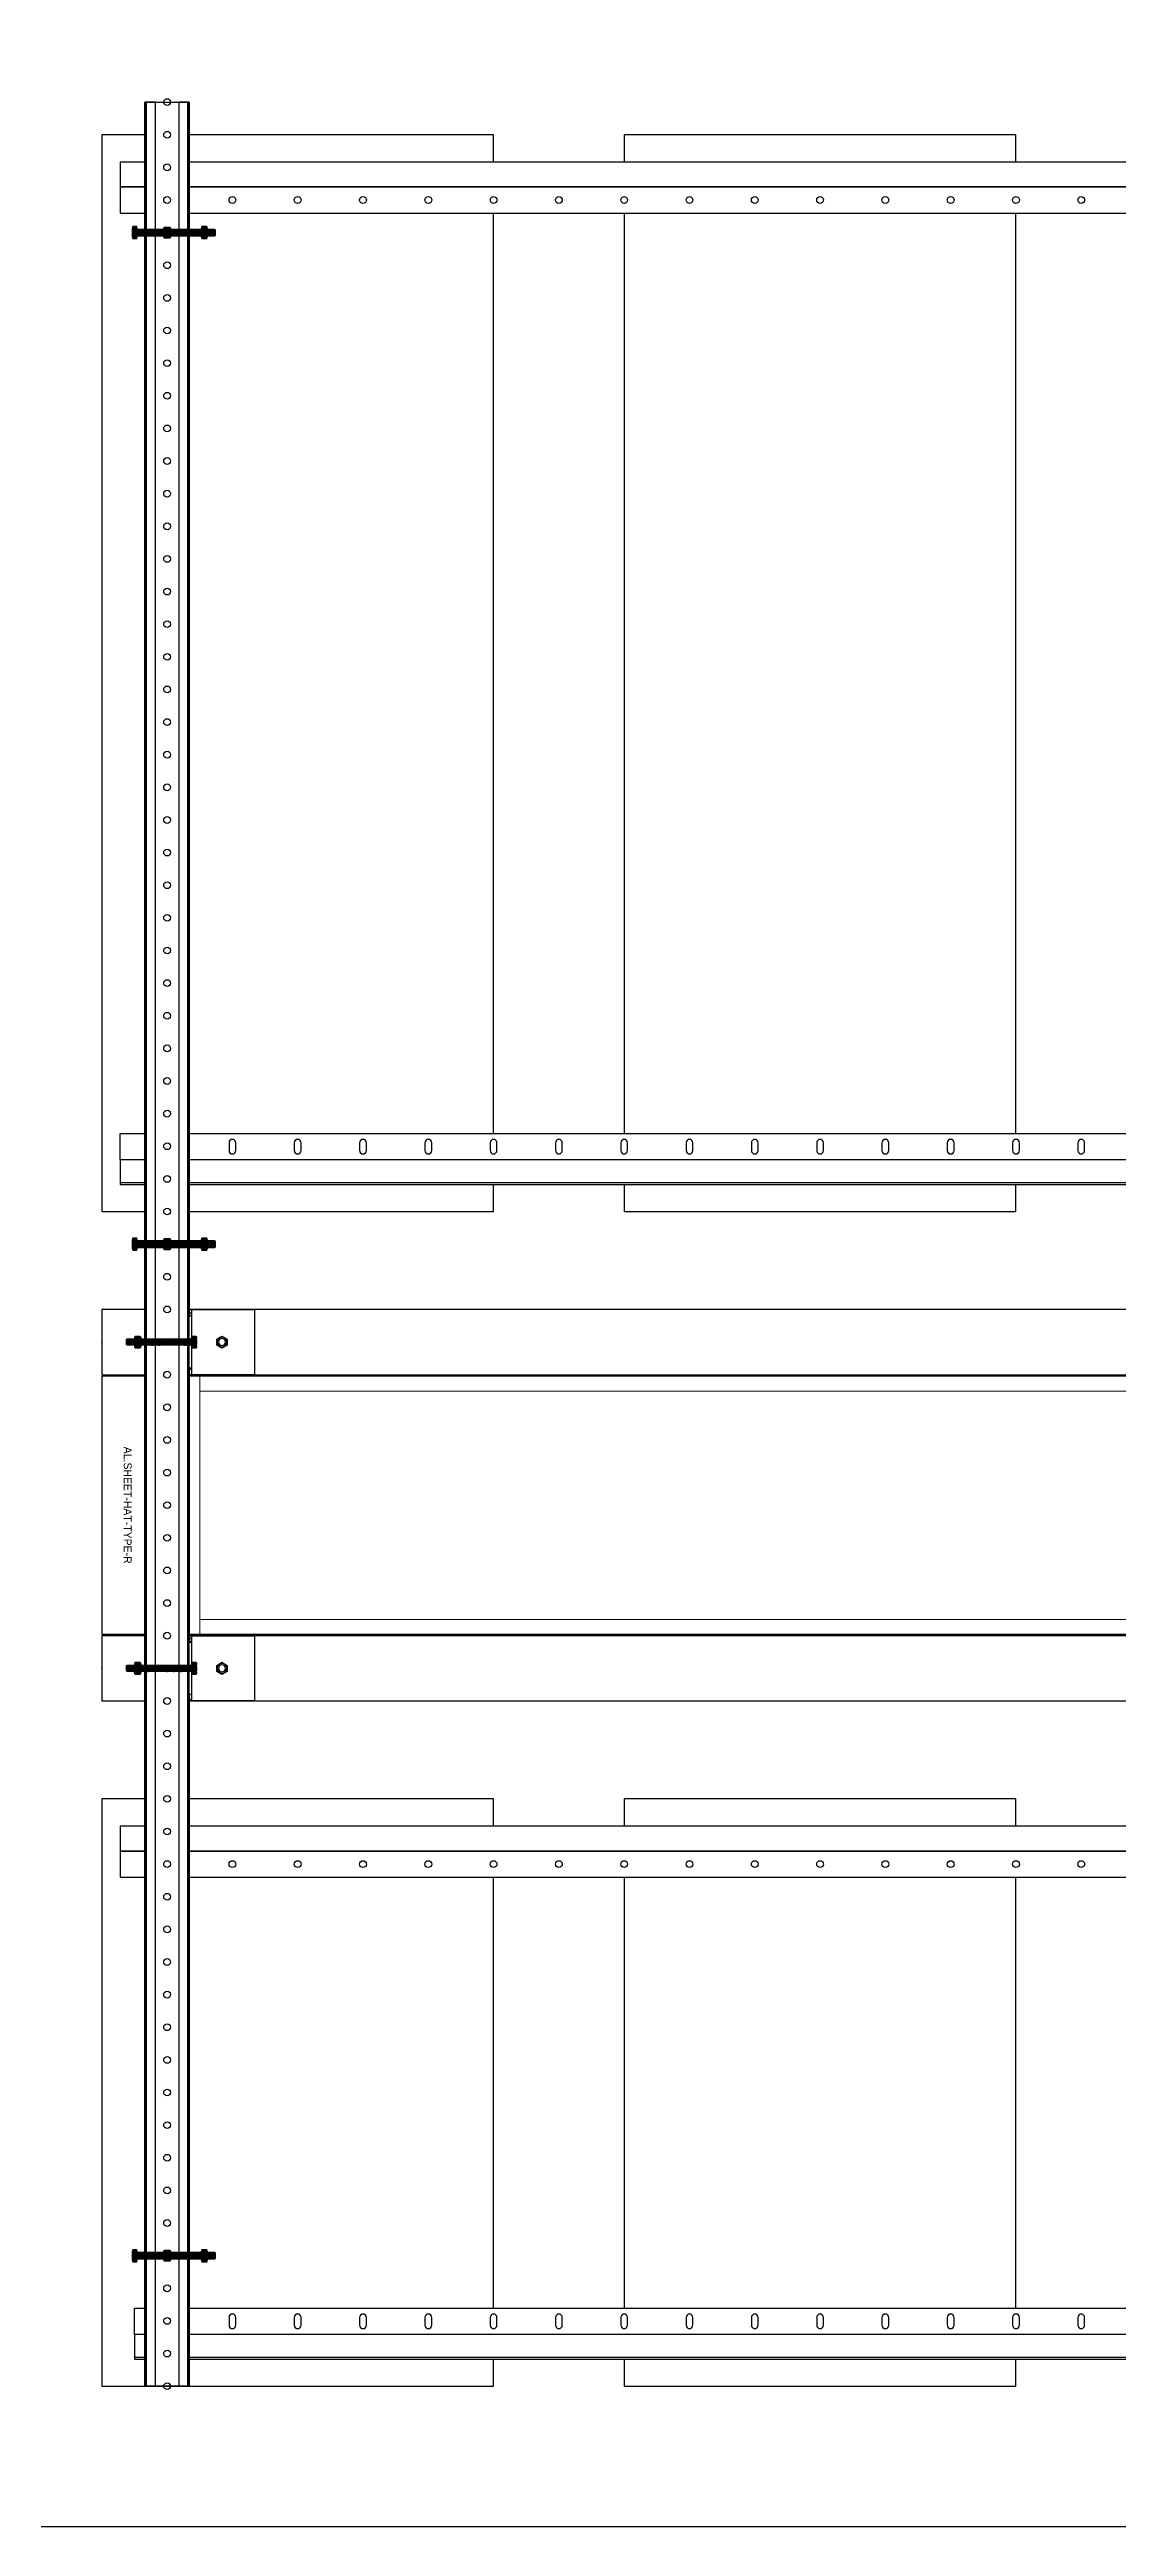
# Model space of a CAD drawing. Header units: millimetres. Extents: x -962357 to -591296, y -223672 to 59420.
# Drawn here: x -784570 to -783752, y -175226 to -173329 of the extents above; entities that cross this region are included whole.
import ezdxf
from ezdxf.enums import TextEntityAlignment as Align

# ---------------------------------------------------------------- set-up
doc = ezdxf.new("R2010")
doc.units = ezdxf.units.MM
for name, color, linetype in [('000 - H A T C H', 8, 'Continuous'), ('000 - WIPEOUT', 250, 'Continuous'), ('001 - ASCESSORIES', 251, 'Continuous'), ('A04_TUBE SERIES', 2, 'Continuous'), ('A11_ALU.SOLID SHEET', 2, 'Continuous')]:
    doc.layers.add(name, color=color, linetype=linetype)
doc.layers.add('A-GLAZ-CURT', color=2, linetype='Continuous', lineweight=9)
pattern_1 = [(110, (-0.5, 0), (-0.939693, -0.34202), []), (110, (-0.2012, 0.6409), (-0.939693, -0.34202), [1.25, -0.25, 0, -0.25])]

# ---------------------------------------------------------------- blocks, each defined once
blk = doc.blocks.new('*U4639')
at = {"layer": 'A11_ALU.SOLID SHEET', "color": 0}
blk.add_lwpolyline([(1100, -98.8), (1100, 98.8), (0, 98.8), (0, -98.8)], close=True, dxfattribs=at)
at = {"layer": 'Defpoints', "color": 250}
blk.add_point((0, 0), dxfattribs=at)
blk.add_text('AL.SHEET-HAT-TYPE-R', height=6, rotation=270, dxfattribs=at).set_placement((15, 0), align=Align.BOTTOM_CENTER)
blk = doc.blocks.new('*U4640')
blk.add_attdef('EXTR.OVL-LENGTH_', (-25, -59.1), '', height=5)
blk.add_wipeout([(-25, 0), (25, 0), (25, 7100), (-25, 7100)]).dxf.layer = '000 - WIPEOUT'
blk.add_point((0, 0))
at = {"layer": 'A04_TUBE SERIES', "color": 0}
blk.add_lwpolyline([(-25, 0), (25, 0), (25, 7100), (-25, 7100)], close=True, dxfattribs=at)
blk = doc.blocks.new('*U4641')
blk.add_attdef('EXTR.OVL-LENGTH_', (-25, -59.1), '', height=5)
blk.add_wipeout([(-25, 0), (25, 0), (25, 7100), (-25, 7100)]).dxf.layer = '000 - WIPEOUT'
blk.add_point((0, 0))
at = {"layer": 'A04_TUBE SERIES', "color": 0}
blk.add_lwpolyline([(-25, 0), (25, 0), (25, 7100), (-25, 7100)], close=True, dxfattribs=at)
blk = doc.blocks.new('*U4873')
at = {"color": 3}
for points in [[(-225, 3550), (225, 3550), (225, 3250), (-225, 3250)], [(-225, 3150), (225, 3150), (225, 2850), (-225, 2850)]]:
    blk.add_wipeout(points, dxfattribs=at).dxf.layer = '000 - WIPEOUT'
at = {"layer": 'A11_ALU.SOLID SHEET', "color": 0, "linetype": 'ByBlock'}
for points in [[(-225, 3250), (225, 3250), (225, 3550), (-225, 3550)], [(-225, 2850), (225, 2850), (225, 3150), (-225, 3150)]]:
    blk.add_lwpolyline(points, close=True, dxfattribs=at)
blk = doc.blocks.new('*U4875')
at = {"color": 3}
for points in [[(-412.5, 2350), (412.5, 2350), (412.5, 2050), (-412.5, 2050)], [(-412.5, 1950), (412.5, 1950), (412.5, 1650), (-412.5, 1650)]]:
    blk.add_wipeout(points, dxfattribs=at).dxf.layer = '000 - WIPEOUT'
at = {"layer": 'A11_ALU.SOLID SHEET', "color": 0, "linetype": 'ByBlock'}
for points in [[(-412.5, 2050), (412.5, 2050), (412.5, 2350), (-412.5, 2350)], [(-412.5, 1650), (412.5, 1650), (412.5, 1950), (-412.5, 1950)]]:
    blk.add_lwpolyline(points, close=True, dxfattribs=at)
blk = doc.blocks.new('*U4901')
at = {"linetype": 'ByBlock'}
blk.add_wipeout([(3500, 0), (2400, 0), (2400, 39), (3500, 39)], dxfattribs=at).dxf.layer = '001 - ASCESSORIES'
at = {"color": 1, "linetype": 'ByBlock'}
blk.add_lwpolyline([(2400, 20), (3500, 20), (3500, 39), (2400, 39)], close=True, dxfattribs=at)
for points in [[(2777.6, 7), (2777.6, 13, 1), (2772.4, 13), (2772.4, 7, 1)], [(2827.6, 7), (2827.6, 13, 1), (2822.4, 13), (2822.4, 7, 1)], [(2877.6, 7), (2877.6, 13, 1), (2872.4, 13), (2872.4, 7, 1)], [(2927.6, 7), (2927.6, 13, 1), (2922.4, 13), (2922.4, 7, 1)], [(2977.6, 7), (2977.6, 13, 1), (2972.4, 13), (2972.4, 7, 1)], [(3027.6, 7), (3027.6, 13, 1), (3022.4, 13), (3022.4, 7, 1)], [(3077.6, 7), (3077.6, 13, 1), (3072.4, 13), (3072.4, 7, 1)], [(3127.6, 7), (3127.6, 13, 1), (3122.4, 13), (3122.4, 7, 1)], [(3177.6, 7), (3177.6, 13, 1), (3172.4, 13), (3172.4, 7, 1)], [(3227.6, 7), (3227.6, 13, 1), (3222.4, 13), (3222.4, 7, 1)], [(3277.6, 7), (3277.6, 13, 1), (3272.4, 13), (3272.4, 7, 1)], [(3327.6, 7), (3327.6, 13, 1), (3322.4, 13), (3322.4, 7, 1)], [(3377.6, 7), (3377.6, 13, 1), (3372.4, 13), (3372.4, 7, 1)], [(3427.6, 7), (3427.6, 13, 1), (3422.4, 13), (3422.4, 7, 1)], [(3477.6, 7), (3477.6, 13, 1), (3472.4, 13), (3472.4, 7, 1)]]:
    blk.add_lwpolyline(points, format="xyb", close=True, dxfattribs=at)
at = {"layer": '001 - ASCESSORIES'}
blk.add_lwpolyline([(2400, 37.8), (3500, 37.8), (3500, 39), (2400, 39)], close=True, dxfattribs=at)
at = {"layer": '001 - ASCESSORIES', "color": 1, "linetype": 'ByBlock'}
blk.add_lwpolyline([(3500, 0), (2400, 0), (2400, 20), (3500, 20)], close=True, dxfattribs=at)
blk = doc.blocks.new('*U4902')
at = {"linetype": 'ByBlock'}
blk.add_wipeout([(2400, -39), (3536, -39), (3536, 0), (2400, 0)], dxfattribs=at).dxf.layer = '000 - WIPEOUT'
at = {"layer": '001 - ASCESSORIES', "color": 1, "linetype": 'ByBlock'}
blk.add_lwpolyline([(3536, 0), (2400, 0), (2400, -20), (3536, -20)], close=True, dxfattribs=at)
at = {"layer": '001 - ASCESSORIES', "linetype": 'ByBlock'}
blk.add_lwpolyline([(3536, -20), (2400, -20), (2400, -39), (3536, -39)], close=True, dxfattribs=at)
for centre in [(2800, -10), (2850, -10), (2900, -10), (2950, -10), (3000, -10), (3050, -10), (3100, -10), (3150, -10), (3200, -10), (3250, -10), (3300, -10), (3350, -10), (3400, -10), (3450, -10)]:
    blk.add_circle(centre, 2.6, dxfattribs=at)
blk = doc.blocks.new('*U4903')
at = {"linetype": 'ByBlock'}
blk.add_wipeout([(3461, 0), (1200, 0), (1200, 39), (3461, 39)], dxfattribs=at).dxf.layer = '001 - ASCESSORIES'
at = {"color": 1, "linetype": 'ByBlock'}
blk.add_lwpolyline([(1200, 20), (3461, 20), (3461, 39), (1200, 39)], close=True, dxfattribs=at)
for points in [[(2727.6, 7), (2727.6, 13, 1), (2722.4, 13), (2722.4, 7, 1)], [(2777.6, 7), (2777.6, 13, 1), (2772.4, 13), (2772.4, 7, 1)], [(2827.6, 7), (2827.6, 13, 1), (2822.4, 13), (2822.4, 7, 1)], [(2877.6, 7), (2877.6, 13, 1), (2872.4, 13), (2872.4, 7, 1)], [(2927.6, 7), (2927.6, 13, 1), (2922.4, 13), (2922.4, 7, 1)], [(2977.6, 7), (2977.6, 13, 1), (2972.4, 13), (2972.4, 7, 1)], [(3027.6, 7), (3027.6, 13, 1), (3022.4, 13), (3022.4, 7, 1)], [(3077.6, 7), (3077.6, 13, 1), (3072.4, 13), (3072.4, 7, 1)], [(3127.6, 7), (3127.6, 13, 1), (3122.4, 13), (3122.4, 7, 1)], [(3177.6, 7), (3177.6, 13, 1), (3172.4, 13), (3172.4, 7, 1)], [(3227.6, 7), (3227.6, 13, 1), (3222.4, 13), (3222.4, 7, 1)], [(3277.6, 7), (3277.6, 13, 1), (3272.4, 13), (3272.4, 7, 1)], [(3327.6, 7), (3327.6, 13, 1), (3322.4, 13), (3322.4, 7, 1)], [(3377.6, 7), (3377.6, 13, 1), (3372.4, 13), (3372.4, 7, 1)], [(3427.6, 7), (3427.6, 13, 1), (3422.4, 13), (3422.4, 7, 1)]]:
    blk.add_lwpolyline(points, format="xyb", close=True, dxfattribs=at)
at = {"layer": '001 - ASCESSORIES'}
blk.add_lwpolyline([(1200, 37.8), (3461, 37.8), (3461, 39), (1200, 39)], close=True, dxfattribs=at)
at = {"layer": '001 - ASCESSORIES', "color": 1, "linetype": 'ByBlock'}
blk.add_lwpolyline([(3461, 0), (1200, 0), (1200, 20), (3461, 20)], close=True, dxfattribs=at)
blk = doc.blocks.new('*U4904')
at = {"linetype": 'ByBlock'}
blk.add_wipeout([(1200, -39), (2336, -39), (2336, 0), (1200, 0)], dxfattribs=at).dxf.layer = '000 - WIPEOUT'
at = {"layer": '001 - ASCESSORIES', "color": 1, "linetype": 'ByBlock'}
blk.add_lwpolyline([(2336, 0), (1200, 0), (1200, -20), (2336, -20)], close=True, dxfattribs=at)
at = {"layer": '001 - ASCESSORIES', "linetype": 'ByBlock'}
blk.add_lwpolyline([(2336, -20), (1200, -20), (1200, -39), (2336, -39)], close=True, dxfattribs=at)
for centre in [(1600, -10), (1650, -10), (1700, -10), (1750, -10), (1800, -10), (1850, -10), (1900, -10), (1950, -10), (2000, -10), (2050, -10), (2100, -10), (2150, -10), (2200, -10), (2250, -10)]:
    blk.add_circle(centre, 2.6, dxfattribs=at)
blk = doc.blocks.new('*U4908')
at = {"color": 6}
blk.add_wipeout([(875, -17), (-875, -17), (-875, 17), (875, 17)], dxfattribs=at).dxf.layer = '000 - WIPEOUT'
at = {"layer": '001 - ASCESSORIES', "color": 0, "linetype": 'ByBlock'}
for p, q in [((875, 15.8), (-875, 15.8)), ((875, -15.8), (-875, -15.8))]:
    blk.add_line(p, q, dxfattribs=at)
at = {"layer": '001 - ASCESSORIES', "color": 1}
blk.add_lwpolyline([(875, 17), (875, -17), (-875, -17), (-875, 17)], close=True, dxfattribs=at)
at = {"layer": '001 - ASCESSORIES', "color": 0, "linetype": 'ByBlock'}
for points in [[(-875, 17), (-875, 9), (875, 9), (875, 17)], [(-875, -9), (-875, -17), (875, -17), (875, -9)]]:
    blk.add_lwpolyline(points, close=True, dxfattribs=at)
at = {"layer": '001 - ASCESSORIES', "color": 1, "linetype": 'Continuous'}
for centre in [(-875, 0), (-850, 0), (-825, 0), (-800, 0), (-775, 0), (-750, 0), (-725, 0), (-700, 0), (-675, 0), (-650, 0), (-625, 0), (-600, 0), (-575, 0), (-550, 0), (-525, 0), (-500, 0), (-475, 0), (-450, 0), (-425, 0), (-400, 0), (-375, 0), (-350, 0), (-325, 0), (-300, 0), (-275, 0), (-250, 0), (-225, 0), (-200, 0), (-175, 0), (-150, 0), (-125, 0), (-100, 0), (-75, 0), (-50, 0), (-25, 0), (0, 0), (25, 0), (50, 0), (75, 0), (100, 0), (125, 0), (150, 0), (175, 0), (200, 0), (225, 0), (250, 0), (275, 0), (300, 0), (325, 0), (350, 0), (375, 0), (400, 0), (425, 0), (450, 0), (475, 0), (500, 0), (525, 0), (550, 0), (575, 0), (600, 0), (625, 0), (650, 0), (675, 0), (700, 0), (725, 0), (750, 0), (775, 0), (800, 0), (825, 0), (850, 0), (875, 0)]:
    blk.add_circle(centre, 2.6, dxfattribs=at)
blk = doc.blocks.new('*U4663')
at = {"layer": '001 - ASCESSORIES', "color": 0}
blk.add_lwpolyline([(4.6, 0), (2.3, 4), (-2.3, 4), (-4.6, 0), (-2.3, -4), (2.3, -4)], close=True, dxfattribs=at)
at = {"layer": '001 - ASCESSORIES', "color": 8}
blk.add_circle((0, 0), 3.85, dxfattribs=at)
at = {"layer": '001 - ASCESSORIES', "color": 0}
blk.add_circle((0, 0), 2.6, dxfattribs=at)
blk = doc.blocks.new('*U4664')
at = {"layer": '000 - H A T C H'}
h = blk.add_hatch(color=250, dxfattribs=at)
h.dxf.hatch_style = 1
h.paths.add_polyline_path([(4, -2.3), (4, 2.3), (0, 4.6), (-4, 2.3), (-4, -2.3), (0, -4.6)])
h.paths.add_polyline_path([(0, -2.6, -1), (0, 2.6, -1)], flags=16)
at = {"layer": '001 - ASCESSORIES', "color": 0, "rotation": 270}
blk.add_blockref('*U4663', (0, 0), dxfattribs=at)
blk = doc.blocks.new('*U4682')
at = {"color": 1}
for p, q in [((-3.5, 3.5), (3.5, 3.5)), ((-3.5, 0), (3.5, 0))]:
    blk.add_line(p, q, dxfattribs=at)
at = {"color": 0}
for points in [[(-2.3, 3.2, 0.249855), (-4.6, 3.2), (-4.6, 0.3, 0.249855), (-2.3, 0.3)], [(2.3, 3.2, 0.062432), (0, 3.5, 0.062432), (-2.3, 3.2), (-2.3, 0.3, 0.061701), (0, 0, 0.061701), (2.3, 0.3)], [(4.6, 3.2, 0.249855), (2.3, 3.2), (2.3, 0.3, 0.249855), (4.6, 0.3)]]:
    blk.add_lwpolyline(points, format="xyb", close=True, dxfattribs=at)
blk = doc.blocks.new('*U4696')
at = {"layer": '000 - H A T C H'}
h = blk.add_hatch(dxfattribs=at)
h.set_pattern_fill('ANSI35', color=8, scale=4, angle=65)
h.set_pattern_definition(pattern_1)
h.paths.add_polyline_path([(0, -2.5), (59.5, -2.5), (59.5, 2.5), (0, 2.5)])
at = {"color": 8}
blk.add_line((59.5, -2.5), (59.5, 2.5), dxfattribs=at)
at = {"color": 1}
blk.add_lwpolyline([(59.5, 2.5), (0, 2.5), (0, -2.5), (59.5, -2.5), (60, -2), (60, 2)], close=True, dxfattribs=at)
blk = doc.blocks.new('*U4748')
at = {"layer": '000 - H A T C H'}
h = blk.add_hatch(color=250, dxfattribs=at)
h.dxf.hatch_style = 1
edge = h.paths.add_edge_path()
edge.add_line((-0.3, -4.6), (-3.2, -4.6))
edge.add_arc((-1, -3.5), 2.45, 180, 208.0569, ccw=False)
edge.add_line((-3.5, -3.5), (-3.5, 0))
edge.add_arc((5.9, 0), 9.36, 179.9761, 180.0239, ccw=False)
edge.add_line((-3.5, 0), (-3.5, 0))
edge.add_arc((5.9, 0), 9.36, 179.9761, 180.0239, ccw=False)
edge.add_line((-3.5, 0), (-3.5, 3.5))
edge.add_arc((-1, 3.5), 2.45, 151.9431, 180, ccw=False)
edge.add_line((-3.2, 4.6), (-0.3, 4.6))
edge.add_arc((-2.5, 3.5), 2.45, 360, 388.0569, ccw=False)
edge.add_line((0, 3.5), (0, -3.5))
edge.add_arc((-2.5, -3.5), 2.45, 331.9431, 360, ccw=False)
blk.add_blockref('*U4696', (0, 0))
at = {"layer": '001 - ASCESSORIES', "rotation": 90}
blk.add_blockref('*U4682', (0, 0), dxfattribs=at)
blk = doc.blocks.new('*U4662')
at = {"color": 1}
for p, q in [((-3.5, 4.5), (3.5, 4.5)), ((-3.5, 0), (3.5, 0))]:
    blk.add_line(p, q, dxfattribs=at)
at = {"color": 0}
for points in [[(-2.3, 4.2, 0.249893), (-4.6, 4.2), (-4.6, 0.3, 0.249893), (-2.3, 0.3)], [(2.3, 4.2, 0.062422), (0, 4.5, 0.062422), (-2.3, 4.2), (-2.3, 0.3, 0.061692), (0, 0, 0.061692), (2.3, 0.3)], [(4.6, 4.2, 0.249893), (2.3, 4.2), (2.3, 0.3, 0.249893), (4.6, 0.3)]]:
    blk.add_lwpolyline(points, format="xyb", close=True, dxfattribs=at)
blk = doc.blocks.new('*U4707')
at = {"layer": '000 - H A T C H'}
h = blk.add_hatch(color=250, dxfattribs=at)
h.dxf.hatch_style = 1
edge = h.paths.add_edge_path()
edge.add_line((0.3, 4.6), (4.2, 4.6))
edge.add_arc((2, 3.5), 2.45, 0, 28.0609, ccw=False)
edge.add_line((4.5, 3.5), (4.5, 0))
edge.add_arc((-4.9, 0), 9.36, -0.0239, 0.0239, ccw=False)
edge.add_line((4.5, 0), (4.5, 0))
edge.add_arc((-4.9, 0), 9.36, -0.0239, 0.0239, ccw=False)
edge.add_line((4.5, 0), (4.5, -3.5))
edge.add_arc((2, -3.5), 2.45, -28.0609, 0, ccw=False)
edge.add_line((4.2, -4.6), (0.3, -4.6))
edge.add_arc((2.5, -3.5), 2.45, 180, 208.0609, ccw=False)
edge.add_line((0, -3.5), (0, 3.5))
edge.add_arc((2.5, 3.5), 2.45, 151.9391, 180, ccw=False)
at = {"layer": '001 - ASCESSORIES', "color": 0, "rotation": 270}
blk.add_blockref('*U4662', (0, 0), dxfattribs=at)
blk = doc.blocks.new('*U4821')
at = {"layer": '001 - ASCESSORIES'}
blk.add_blockref('*U4748', (-23, 0), dxfattribs=at)
at = {"layer": '001 - ASCESSORIES', "color": 2}
for rotation in [90, 90, 270, 270]:
    blk.add_blockref('*U4664', (0, 0), dxfattribs=dict(at, rotation=rotation))
at = {"layer": '001 - ASCESSORIES', "color": 1}
blk.add_blockref('*U4707', (26.2, 0), dxfattribs=at)
blk = doc.blocks.new('000 - ASSCESSORIES_FAMELINE_AL.EXTR._L-PROFILE_50x68mm._non-code_TOP_VIEW')
blk.add_wipeout([(-50, -25), (0, -25), (0, 25), (-50, 25)]).dxf.layer = '000 - WIPEOUT'
at = {"layer": '000 - H A T C H'}
h = blk.add_hatch(dxfattribs=at)
h.set_pattern_fill('ANSI32', color=8, scale=0.5)
h.set_pattern_definition([(45, (-14193.569, 11847.092), (-3.367596, 3.367596), []), (45, (-14191.324, 11847.092), (-3.367596, 3.367596), [])])
h.paths.add_polyline_path([(-2, 20), (0, 20), (0, 25), (-2, 25)])
h.paths.add_polyline_path([(0, -20), (-2, -20), (-2, -25), (0, -25)])
at = {"layer": '001 - ASCESSORIES', "color": 0}
for p, q in [((0, 20), (-2, 20)), ((-2, -20), (0, -20))]:
    blk.add_line(p, q, dxfattribs=at)
at = {"layer": '001 - ASCESSORIES', "color": 1}
blk.add_line((-2, -20), (-2, 20), dxfattribs=at)
at = {"layer": '001 - ASCESSORIES'}
blk.add_lwpolyline([(-50, -25), (0, -25), (0, 25), (-50, 25)], close=True, dxfattribs=at)
at = {"layer": '001 - ASCESSORIES', "color": 0}
for points in [[(-2, 25), (0, 25), (0, 20), (-2, 20)], [(-2, -20), (0, -20), (0, -25), (-2, -25)]]:
    blk.add_lwpolyline(points, close=True, dxfattribs=at)
at = {"layer": '001 - ASCESSORIES', "color": 1}
blk.add_circle((-25, 0), 2.6, dxfattribs=at)
blk = doc.blocks.new('*U4738')
at = {"layer": '001 - ASCESSORIES', "color": 0}
blk.add_blockref('000 - ASSCESSORIES_FAMELINE_AL.EXTR._L-PROFILE_50x68mm._non-code_TOP_VIEW', (0, 0), dxfattribs=at)
blk = doc.blocks.new('*U4683')
blk.add_circle((0, 0), 3.66)
at = {"layer": '001 - ASCESSORIES', "color": 0}
blk.add_lwpolyline([(4.6, 0), (2.3, 4), (-2.3, 4), (-4.6, 0), (-2.3, -4), (2.3, -4)], close=True, dxfattribs=at)
at = {"layer": '001 - ASCESSORIES', "color": 8}
blk.add_circle((0, 0), 3.85, dxfattribs=at)
blk = doc.blocks.new('*U4715')
at = {"layer": '001 - ASCESSORIES', "rotation": 90}
blk.add_blockref('*U4683', (0, 0), dxfattribs=at)
blk = doc.blocks.new('*U4751')
at = {"layer": '001 - ASCESSORIES'}
blk.add_blockref('*U4715', (0, 0), dxfattribs=at)
blk = doc.blocks.new('*U4694')
at = {"layer": '000 - H A T C H'}
h = blk.add_hatch(dxfattribs=at)
h.set_pattern_fill('ANSI35', color=8, scale=4, angle=65)
h.set_pattern_definition(pattern_1)
h.paths.add_polyline_path([(0, -2.5), (49.5, -2.5), (49.5, 2.5), (0, 2.5)])
at = {"color": 8}
blk.add_line((49.5, -2.5), (49.5, 2.5), dxfattribs=at)
at = {"color": 1}
blk.add_lwpolyline([(49.5, 2.5), (0, 2.5), (0, -2.5), (49.5, -2.5), (50, -2), (50, 2)], close=True, dxfattribs=at)
blk = doc.blocks.new('*U4746')
at = {"layer": '000 - H A T C H'}
h = blk.add_hatch(color=250, dxfattribs=at)
h.dxf.hatch_style = 1
edge = h.paths.add_edge_path()
edge.add_line((-0.3, -4.6), (-3.2, -4.6))
edge.add_arc((-1, -3.5), 2.45, 180, 208.0569, ccw=False)
edge.add_line((-3.5, -3.5), (-3.5, 0))
edge.add_arc((5.9, 0), 9.36, 179.9761, 180.0239, ccw=False)
edge.add_line((-3.5, 0), (-3.5, 0))
edge.add_arc((5.9, 0), 9.36, 179.9761, 180.0239, ccw=False)
edge.add_line((-3.5, 0), (-3.5, 3.5))
edge.add_arc((-1, 3.5), 2.45, 151.9431, 180, ccw=False)
edge.add_line((-3.2, 4.6), (-0.3, 4.6))
edge.add_arc((-2.5, 3.5), 2.45, 360, 388.0569, ccw=False)
edge.add_line((0, 3.5), (0, -3.5))
edge.add_arc((-2.5, -3.5), 2.45, 331.9431, 360, ccw=False)
blk.add_blockref('*U4694', (0, 0))
at = {"layer": '001 - ASCESSORIES', "rotation": 90}
blk.add_blockref('*U4682', (0, 0), dxfattribs=at)
blk = doc.blocks.new('*U4752')
at = {"layer": '001 - ASCESSORIES'}
for name, p in [('*U4746', (0, 0)), ('*U4707', (39.2, 0))]:
    blk.add_blockref(name, p, dxfattribs=at)
blk = doc.blocks.new('*U4794')
at = {"color": 2}
blk.add_blockref('*U4738', (0, 0), dxfattribs=at)
for name, p in [('*U4751', (-25, 0)), ('*U4752', (-2, 0))]:
    blk.add_blockref(name, p)
blk = doc.blocks.new('*U4956')
blk.add_lwpolyline([(-35296.6, 2495), (-44500, 2495), (-44500, 4315), (-47139.6, 4315), (-47139.6, 548), (-32660.4, 548), (-32660.4, 4315), (-35296.6, 4315)], close=True)
at = {"layer": 'A11_ALU.SOLID SHEET', "color": 1}
blk.add_blockref('*U4639', (-39850, 1330.5), dxfattribs=at)
at = {"layer": 'A04_TUBE SERIES', "color": 0, "linetype": 'ByBlock', "rotation": 270}
for name, p in [('*U4640', (-39850, 1455.5)), ('*U4641', (-39850, 1205.5))]:
    blk.add_blockref(name, p, dxfattribs=at)
at = {"layer": 'A11_ALU.SOLID SHEET', "color": 0, "linetype": 'ByBlock', "rotation": 90}
for name, p in [('*U4875', (-37500, 1968)), ('*U4873', (-36300, 880.5))]:
    blk.add_blockref(name, p, dxfattribs=at)
at = {"layer": '001 - ASCESSORIES', "linetype": 'ByBlock', "rotation": 180}
for name, p in [('*U4904', (-37500, 2320.5)), ('*U4903', (-36375, 1615.2)), ('*U4902', (-36300, 1045.5)), ('*U4901', (-36325, 715.2))]:
    blk.add_blockref(name, p, dxfattribs=at)
at = {"layer": '001 - ASCESSORIES', "linetype": 'ByBlock', "rotation": 270}
blk.add_blockref('*U4908', (-39800, 1530.5), dxfattribs=at)
at = {"layer": '001 - ASCESSORIES', "linetype": 'ByBlock'}
for p in [(-39800, 2305.5), (-39800, 1530.5), (-39800, 755.5)]:
    blk.add_blockref('*U4821', p, dxfattribs=at)
at = {"layer": '001 - ASCESSORIES', "linetype": 'ByBlock', "xscale": -1}
for p in [(-39783, 1455.5), (-39783, 1205.5)]:
    blk.add_blockref('*U4794', p, dxfattribs=at)
blk = doc.blocks.new('DPA_CP_Metal Ceiling Panel1 - Horizontal with Gap-16055486-4160-01 UPPER PLATFORM LEVEL - REFLECTED CEILING PLAN')
at = {"layer": 'A-GLAZ-CURT'}
for p, q in [((-784457.4, 4774), (-784457.4, 5049)), ((-784457.4, 4774), (-784457.4, 5049)), ((-784457.4, 5049), (-783432.4, 5049)), ((-784457.4, 5049), (-783432.4, 5049)), ((-784457.4, 4774), (-784457.4, 5049)), ((-783432.4, 4774), (-783432.4, 5049)), ((-783432.4, 5049), (-783432.4, 4774)), ((-783432.4, 5049), (-783432.4, 4774)), ((-784457.4, 4999), (-783432.4, 4999)), ((-784457.4, 4824), (-783432.4, 4824)), ((-784457.4, 4774), (-783432.4, 4774)), ((-783432.4, 4774), (-784457.4, 4774)), ((-783432.4, 4774), (-784457.4, 4774))]:
    blk.add_line(p, q, dxfattribs=at)
blk = doc.blocks.new('*U715')
at = {"layer": 'A11_ALU.SOLID SHEET', "color": 0}
blk.add_lwpolyline([(1100, -98.8), (1100, 98.8), (0, 98.8), (0, -98.8)], close=True, dxfattribs=at)
at = {"layer": 'Defpoints', "color": 250}
blk.add_point((0, 0), dxfattribs=at)
blk.add_text('AL.SHEET-HAT-TYPE-R', height=6, rotation=270, dxfattribs=at).set_placement((15, 0), align=Align.BOTTOM_CENTER)
blk = doc.blocks.new('*U720')
blk.add_attdef('EXTR.OVL-LENGTH_', (-25, -59.1), '', height=5)
blk.add_wipeout([(-25, 0), (25, 0), (25, 7100), (-25, 7100)]).dxf.layer = '000 - WIPEOUT'
blk.add_point((0, 0))
at = {"layer": 'A04_TUBE SERIES', "color": 0}
blk.add_lwpolyline([(-25, 0), (25, 0), (25, 7100), (-25, 7100)], close=True, dxfattribs=at)
blk = doc.blocks.new('*U721')
blk.add_attdef('EXTR.OVL-LENGTH_', (-25, -59.1), '', height=5)
blk.add_wipeout([(-25, 0), (25, 0), (25, 7100), (-25, 7100)]).dxf.layer = '000 - WIPEOUT'
blk.add_point((0, 0))
at = {"layer": 'A04_TUBE SERIES', "color": 0}
blk.add_lwpolyline([(-25, 0), (25, 0), (25, 7100), (-25, 7100)], close=True, dxfattribs=at)
blk = doc.blocks.new('*U705')
at = {"color": 3}
for points in [[(-225, 3550), (225, 3550), (225, 3250), (-225, 3250)], [(-225, 3150), (225, 3150), (225, 2850), (-225, 2850)]]:
    blk.add_wipeout(points, dxfattribs=at).dxf.layer = '000 - WIPEOUT'
at = {"layer": 'A11_ALU.SOLID SHEET', "color": 0, "linetype": 'ByBlock'}
for points in [[(-225, 3250), (225, 3250), (225, 3550), (-225, 3550)], [(-225, 2850), (225, 2850), (225, 3150), (-225, 3150)]]:
    blk.add_lwpolyline(points, close=True, dxfattribs=at)
blk = doc.blocks.new('*U706')
at = {"color": 3}
for points in [[(-412.5, 2350), (412.5, 2350), (412.5, 2050), (-412.5, 2050)], [(-412.5, 1950), (412.5, 1950), (412.5, 1650), (-412.5, 1650)]]:
    blk.add_wipeout(points, dxfattribs=at).dxf.layer = '000 - WIPEOUT'
at = {"layer": 'A11_ALU.SOLID SHEET', "color": 0, "linetype": 'ByBlock'}
for points in [[(-412.5, 2050), (412.5, 2050), (412.5, 2350), (-412.5, 2350)], [(-412.5, 1650), (412.5, 1650), (412.5, 1950), (-412.5, 1950)]]:
    blk.add_lwpolyline(points, close=True, dxfattribs=at)
blk = doc.blocks.new('*U505')
at = {"linetype": 'ByBlock'}
blk.add_wipeout([(3500, 0), (2400, 0), (2400, 39), (3500, 39)], dxfattribs=at).dxf.layer = '001 - ASCESSORIES'
at = {"color": 1, "linetype": 'ByBlock'}
blk.add_lwpolyline([(2400, 20), (3500, 20), (3500, 39), (2400, 39)], close=True, dxfattribs=at)
for points in [[(2777.6, 7), (2777.6, 13, 1), (2772.4, 13), (2772.4, 7, 1)], [(2827.6, 7), (2827.6, 13, 1), (2822.4, 13), (2822.4, 7, 1)], [(2877.6, 7), (2877.6, 13, 1), (2872.4, 13), (2872.4, 7, 1)], [(2927.6, 7), (2927.6, 13, 1), (2922.4, 13), (2922.4, 7, 1)], [(2977.6, 7), (2977.6, 13, 1), (2972.4, 13), (2972.4, 7, 1)], [(3027.6, 7), (3027.6, 13, 1), (3022.4, 13), (3022.4, 7, 1)], [(3077.6, 7), (3077.6, 13, 1), (3072.4, 13), (3072.4, 7, 1)], [(3127.6, 7), (3127.6, 13, 1), (3122.4, 13), (3122.4, 7, 1)], [(3177.6, 7), (3177.6, 13, 1), (3172.4, 13), (3172.4, 7, 1)], [(3227.6, 7), (3227.6, 13, 1), (3222.4, 13), (3222.4, 7, 1)], [(3277.6, 7), (3277.6, 13, 1), (3272.4, 13), (3272.4, 7, 1)], [(3327.6, 7), (3327.6, 13, 1), (3322.4, 13), (3322.4, 7, 1)], [(3377.6, 7), (3377.6, 13, 1), (3372.4, 13), (3372.4, 7, 1)], [(3427.6, 7), (3427.6, 13, 1), (3422.4, 13), (3422.4, 7, 1)], [(3477.6, 7), (3477.6, 13, 1), (3472.4, 13), (3472.4, 7, 1)]]:
    blk.add_lwpolyline(points, format="xyb", close=True, dxfattribs=at)
at = {"layer": '001 - ASCESSORIES'}
blk.add_lwpolyline([(2400, 37.8), (3500, 37.8), (3500, 39), (2400, 39)], close=True, dxfattribs=at)
at = {"layer": '001 - ASCESSORIES', "color": 1, "linetype": 'ByBlock'}
blk.add_lwpolyline([(3500, 0), (2400, 0), (2400, 20), (3500, 20)], close=True, dxfattribs=at)
blk = doc.blocks.new('*U506')
at = {"linetype": 'ByBlock'}
blk.add_wipeout([(2400, -39), (3536, -39), (3536, 0), (2400, 0)], dxfattribs=at).dxf.layer = '000 - WIPEOUT'
at = {"layer": '001 - ASCESSORIES', "color": 1, "linetype": 'ByBlock'}
blk.add_lwpolyline([(3536, 0), (2400, 0), (2400, -20), (3536, -20)], close=True, dxfattribs=at)
at = {"layer": '001 - ASCESSORIES', "linetype": 'ByBlock'}
blk.add_lwpolyline([(3536, -20), (2400, -20), (2400, -39), (3536, -39)], close=True, dxfattribs=at)
for centre in [(2800, -10), (2850, -10), (2900, -10), (2950, -10), (3000, -10), (3050, -10), (3100, -10), (3150, -10), (3200, -10), (3250, -10), (3300, -10), (3350, -10), (3400, -10), (3450, -10)]:
    blk.add_circle(centre, 2.6, dxfattribs=at)
blk = doc.blocks.new('*U507')
at = {"linetype": 'ByBlock'}
blk.add_wipeout([(3461, 0), (1200, 0), (1200, 39), (3461, 39)], dxfattribs=at).dxf.layer = '001 - ASCESSORIES'
at = {"color": 1, "linetype": 'ByBlock'}
blk.add_lwpolyline([(1200, 20), (3461, 20), (3461, 39), (1200, 39)], close=True, dxfattribs=at)
for points in [[(2727.6, 7), (2727.6, 13, 1), (2722.4, 13), (2722.4, 7, 1)], [(2777.6, 7), (2777.6, 13, 1), (2772.4, 13), (2772.4, 7, 1)], [(2827.6, 7), (2827.6, 13, 1), (2822.4, 13), (2822.4, 7, 1)], [(2877.6, 7), (2877.6, 13, 1), (2872.4, 13), (2872.4, 7, 1)], [(2927.6, 7), (2927.6, 13, 1), (2922.4, 13), (2922.4, 7, 1)], [(2977.6, 7), (2977.6, 13, 1), (2972.4, 13), (2972.4, 7, 1)], [(3027.6, 7), (3027.6, 13, 1), (3022.4, 13), (3022.4, 7, 1)], [(3077.6, 7), (3077.6, 13, 1), (3072.4, 13), (3072.4, 7, 1)], [(3127.6, 7), (3127.6, 13, 1), (3122.4, 13), (3122.4, 7, 1)], [(3177.6, 7), (3177.6, 13, 1), (3172.4, 13), (3172.4, 7, 1)], [(3227.6, 7), (3227.6, 13, 1), (3222.4, 13), (3222.4, 7, 1)], [(3277.6, 7), (3277.6, 13, 1), (3272.4, 13), (3272.4, 7, 1)], [(3327.6, 7), (3327.6, 13, 1), (3322.4, 13), (3322.4, 7, 1)], [(3377.6, 7), (3377.6, 13, 1), (3372.4, 13), (3372.4, 7, 1)], [(3427.6, 7), (3427.6, 13, 1), (3422.4, 13), (3422.4, 7, 1)]]:
    blk.add_lwpolyline(points, format="xyb", close=True, dxfattribs=at)
at = {"layer": '001 - ASCESSORIES'}
blk.add_lwpolyline([(1200, 37.8), (3461, 37.8), (3461, 39), (1200, 39)], close=True, dxfattribs=at)
at = {"layer": '001 - ASCESSORIES', "color": 1, "linetype": 'ByBlock'}
blk.add_lwpolyline([(3461, 0), (1200, 0), (1200, 20), (3461, 20)], close=True, dxfattribs=at)
blk = doc.blocks.new('*U508')
at = {"linetype": 'ByBlock'}
blk.add_wipeout([(1200, -39), (2336, -39), (2336, 0), (1200, 0)], dxfattribs=at).dxf.layer = '000 - WIPEOUT'
at = {"layer": '001 - ASCESSORIES', "color": 1, "linetype": 'ByBlock'}
blk.add_lwpolyline([(2336, 0), (1200, 0), (1200, -20), (2336, -20)], close=True, dxfattribs=at)
at = {"layer": '001 - ASCESSORIES', "linetype": 'ByBlock'}
blk.add_lwpolyline([(2336, -20), (1200, -20), (1200, -39), (2336, -39)], close=True, dxfattribs=at)
for centre in [(1600, -10), (1650, -10), (1700, -10), (1750, -10), (1800, -10), (1850, -10), (1900, -10), (1950, -10), (2000, -10), (2050, -10), (2100, -10), (2150, -10), (2200, -10), (2250, -10)]:
    blk.add_circle(centre, 2.6, dxfattribs=at)
blk = doc.blocks.new('*U522')
at = {"color": 6}
blk.add_wipeout([(875, -17), (-875, -17), (-875, 17), (875, 17)], dxfattribs=at).dxf.layer = '000 - WIPEOUT'
at = {"layer": '001 - ASCESSORIES', "color": 0, "linetype": 'ByBlock'}
for p, q in [((875, 15.8), (-875, 15.8)), ((875, -15.8), (-875, -15.8))]:
    blk.add_line(p, q, dxfattribs=at)
at = {"layer": '001 - ASCESSORIES', "color": 1}
blk.add_lwpolyline([(875, 17), (875, -17), (-875, -17), (-875, 17)], close=True, dxfattribs=at)
at = {"layer": '001 - ASCESSORIES', "color": 0, "linetype": 'ByBlock'}
for points in [[(-875, 17), (-875, 9), (875, 9), (875, 17)], [(-875, -9), (-875, -17), (875, -17), (875, -9)]]:
    blk.add_lwpolyline(points, close=True, dxfattribs=at)
at = {"layer": '001 - ASCESSORIES', "color": 1, "linetype": 'Continuous'}
for centre in [(-875, 0), (-850, 0), (-825, 0), (-800, 0), (-775, 0), (-750, 0), (-725, 0), (-700, 0), (-675, 0), (-650, 0), (-625, 0), (-600, 0), (-575, 0), (-550, 0), (-525, 0), (-500, 0), (-475, 0), (-450, 0), (-425, 0), (-400, 0), (-375, 0), (-350, 0), (-325, 0), (-300, 0), (-275, 0), (-250, 0), (-225, 0), (-200, 0), (-175, 0), (-150, 0), (-125, 0), (-100, 0), (-75, 0), (-50, 0), (-25, 0), (0, 0), (25, 0), (50, 0), (75, 0), (100, 0), (125, 0), (150, 0), (175, 0), (200, 0), (225, 0), (250, 0), (275, 0), (300, 0), (325, 0), (350, 0), (375, 0), (400, 0), (425, 0), (450, 0), (475, 0), (500, 0), (525, 0), (550, 0), (575, 0), (600, 0), (625, 0), (650, 0), (675, 0), (700, 0), (725, 0), (750, 0), (775, 0), (800, 0), (825, 0), (850, 0), (875, 0)]:
    blk.add_circle(centre, 2.6, dxfattribs=at)
blk = doc.blocks.new('*U350')
at = {"layer": '001 - ASCESSORIES', "color": 0}
blk.add_lwpolyline([(4.6, 0), (2.3, 4), (-2.3, 4), (-4.6, 0), (-2.3, -4), (2.3, -4)], close=True, dxfattribs=at)
at = {"layer": '001 - ASCESSORIES', "color": 8}
blk.add_circle((0, 0), 3.85, dxfattribs=at)
at = {"layer": '001 - ASCESSORIES', "color": 0}
blk.add_circle((0, 0), 2.6, dxfattribs=at)
blk = doc.blocks.new('*U671')
at = {"layer": '000 - H A T C H'}
h = blk.add_hatch(color=250, dxfattribs=at)
h.dxf.hatch_style = 1
h.paths.add_polyline_path([(4, -2.3), (4, 2.3), (0, 4.6), (-4, 2.3), (-4, -2.3), (0, -4.6)])
h.paths.add_polyline_path([(0, -2.6, -1), (0, 2.6, -1)], flags=16)
at = {"layer": '001 - ASCESSORIES', "color": 0, "rotation": 270}
blk.add_blockref('*U350', (0, 0), dxfattribs=at)
blk = doc.blocks.new('*U351')
at = {"color": 1}
for p, q in [((-3.5, 3.5), (3.5, 3.5)), ((-3.5, 0), (3.5, 0))]:
    blk.add_line(p, q, dxfattribs=at)
at = {"color": 0}
for points in [[(-2.3, 3.2, 0.249855), (-4.6, 3.2), (-4.6, 0.3, 0.249855), (-2.3, 0.3)], [(2.3, 3.2, 0.062432), (0, 3.5, 0.062432), (-2.3, 3.2), (-2.3, 0.3, 0.061701), (0, 0, 0.061701), (2.3, 0.3)], [(4.6, 3.2, 0.249855), (2.3, 3.2), (2.3, 0.3, 0.249855), (4.6, 0.3)]]:
    blk.add_lwpolyline(points, format="xyb", close=True, dxfattribs=at)
blk = doc.blocks.new('*U365')
at = {"layer": '000 - H A T C H'}
h = blk.add_hatch(dxfattribs=at)
h.set_pattern_fill('ANSI35', color=8, scale=4, angle=65)
h.set_pattern_definition(pattern_1)
h.paths.add_polyline_path([(0, -2.5), (59.5, -2.5), (59.5, 2.5), (0, 2.5)])
at = {"color": 8}
blk.add_line((59.5, -2.5), (59.5, 2.5), dxfattribs=at)
at = {"color": 1}
blk.add_lwpolyline([(59.5, 2.5), (0, 2.5), (0, -2.5), (59.5, -2.5), (60, -2), (60, 2)], close=True, dxfattribs=at)
blk = doc.blocks.new('*U583')
at = {"layer": '000 - H A T C H'}
h = blk.add_hatch(color=250, dxfattribs=at)
h.dxf.hatch_style = 1
edge = h.paths.add_edge_path()
edge.add_line((-0.3, -4.6), (-3.2, -4.6))
edge.add_arc((-1, -3.5), 2.45, 180, 208.0569, ccw=False)
edge.add_line((-3.5, -3.5), (-3.5, 0))
edge.add_arc((5.9, 0), 9.36, 179.9761, 180.0239, ccw=False)
edge.add_line((-3.5, 0), (-3.5, 0))
edge.add_arc((5.9, 0), 9.36, 179.9761, 180.0239, ccw=False)
edge.add_line((-3.5, 0), (-3.5, 3.5))
edge.add_arc((-1, 3.5), 2.45, 151.9431, 180, ccw=False)
edge.add_line((-3.2, 4.6), (-0.3, 4.6))
edge.add_arc((-2.5, 3.5), 2.45, 360, 388.0569, ccw=False)
edge.add_line((0, 3.5), (0, -3.5))
edge.add_arc((-2.5, -3.5), 2.45, 331.9431, 360, ccw=False)
blk.add_blockref('*U365', (0, 0))
at = {"layer": '001 - ASCESSORIES', "rotation": 90}
blk.add_blockref('*U351', (0, 0), dxfattribs=at)
blk = doc.blocks.new('*U349')
at = {"color": 1}
for p, q in [((-3.5, 4.5), (3.5, 4.5)), ((-3.5, 0), (3.5, 0))]:
    blk.add_line(p, q, dxfattribs=at)
at = {"color": 0}
for points in [[(-2.3, 4.2, 0.249893), (-4.6, 4.2), (-4.6, 0.3, 0.249893), (-2.3, 0.3)], [(2.3, 4.2, 0.062422), (0, 4.5, 0.062422), (-2.3, 4.2), (-2.3, 0.3, 0.061692), (0, 0, 0.061692), (2.3, 0.3)], [(4.6, 4.2, 0.249893), (2.3, 4.2), (2.3, 0.3, 0.249893), (4.6, 0.3)]]:
    blk.add_lwpolyline(points, format="xyb", close=True, dxfattribs=at)
blk = doc.blocks.new('*U667')
at = {"layer": '000 - H A T C H'}
h = blk.add_hatch(color=250, dxfattribs=at)
h.dxf.hatch_style = 1
edge = h.paths.add_edge_path()
edge.add_line((0.3, 4.6), (4.2, 4.6))
edge.add_arc((2, 3.5), 2.45, 0, 28.0609, ccw=False)
edge.add_line((4.5, 3.5), (4.5, 0))
edge.add_arc((-4.9, 0), 9.36, -0.0239, 0.0239, ccw=False)
edge.add_line((4.5, 0), (4.5, 0))
edge.add_arc((-4.9, 0), 9.36, -0.0239, 0.0239, ccw=False)
edge.add_line((4.5, 0), (4.5, -3.5))
edge.add_arc((2, -3.5), 2.45, -28.0609, 0, ccw=False)
edge.add_line((4.2, -4.6), (0.3, -4.6))
edge.add_arc((2.5, -3.5), 2.45, 180, 208.0609, ccw=False)
edge.add_line((0, -3.5), (0, 3.5))
edge.add_arc((2.5, 3.5), 2.45, 151.9391, 180, ccw=False)
at = {"layer": '001 - ASCESSORIES', "color": 0, "rotation": 270}
blk.add_blockref('*U349', (0, 0), dxfattribs=at)
blk = doc.blocks.new('*U686')
at = {"layer": '001 - ASCESSORIES'}
blk.add_blockref('*U583', (-23, 0), dxfattribs=at)
at = {"layer": '001 - ASCESSORIES', "color": 2}
for rotation in [90, 90, 270, 270]:
    blk.add_blockref('*U671', (0, 0), dxfattribs=dict(at, rotation=rotation))
at = {"layer": '001 - ASCESSORIES', "color": 1}
blk.add_blockref('*U667', (26.2, 0), dxfattribs=at)
blk = doc.blocks.new('*U573')
at = {"layer": '001 - ASCESSORIES', "color": 0}
blk.add_blockref('000 - ASSCESSORIES_FAMELINE_AL.EXTR._L-PROFILE_50x68mm._non-code_TOP_VIEW', (0, 0), dxfattribs=at)
blk = doc.blocks.new('*U352')
blk.add_circle((0, 0), 3.66)
at = {"layer": '001 - ASCESSORIES', "color": 0}
blk.add_lwpolyline([(4.6, 0), (2.3, 4), (-2.3, 4), (-4.6, 0), (-2.3, -4), (2.3, -4)], close=True, dxfattribs=at)
at = {"layer": '001 - ASCESSORIES', "color": 8}
blk.add_circle((0, 0), 3.85, dxfattribs=at)
blk = doc.blocks.new('*U662')
at = {"layer": '001 - ASCESSORIES', "rotation": 90}
blk.add_blockref('*U352', (0, 0), dxfattribs=at)
blk = doc.blocks.new('*U569')
at = {"layer": '001 - ASCESSORIES'}
blk.add_blockref('*U662', (0, 0), dxfattribs=at)
blk = doc.blocks.new('*U363')
at = {"layer": '000 - H A T C H'}
h = blk.add_hatch(dxfattribs=at)
h.set_pattern_fill('ANSI35', color=8, scale=4, angle=65)
h.set_pattern_definition(pattern_1)
h.paths.add_polyline_path([(0, -2.5), (49.5, -2.5), (49.5, 2.5), (0, 2.5)])
at = {"color": 8}
blk.add_line((49.5, -2.5), (49.5, 2.5), dxfattribs=at)
at = {"color": 1}
blk.add_lwpolyline([(49.5, 2.5), (0, 2.5), (0, -2.5), (49.5, -2.5), (50, -2), (50, 2)], close=True, dxfattribs=at)
blk = doc.blocks.new('*U584')
at = {"layer": '000 - H A T C H'}
h = blk.add_hatch(color=250, dxfattribs=at)
h.dxf.hatch_style = 1
edge = h.paths.add_edge_path()
edge.add_line((-0.3, -4.6), (-3.2, -4.6))
edge.add_arc((-1, -3.5), 2.45, 180, 208.0569, ccw=False)
edge.add_line((-3.5, -3.5), (-3.5, 0))
edge.add_arc((5.9, 0), 9.36, 179.9761, 180.0239, ccw=False)
edge.add_line((-3.5, 0), (-3.5, 0))
edge.add_arc((5.9, 0), 9.36, 179.9761, 180.0239, ccw=False)
edge.add_line((-3.5, 0), (-3.5, 3.5))
edge.add_arc((-1, 3.5), 2.45, 151.9431, 180, ccw=False)
edge.add_line((-3.2, 4.6), (-0.3, 4.6))
edge.add_arc((-2.5, 3.5), 2.45, 360, 388.0569, ccw=False)
edge.add_line((0, 3.5), (0, -3.5))
edge.add_arc((-2.5, -3.5), 2.45, 331.9431, 360, ccw=False)
blk.add_blockref('*U363', (0, 0))
at = {"layer": '001 - ASCESSORIES', "rotation": 90}
blk.add_blockref('*U351', (0, 0), dxfattribs=at)
blk = doc.blocks.new('*U680')
at = {"layer": '001 - ASCESSORIES'}
for name, p in [('*U584', (0, 0)), ('*U667', (39.2, 0))]:
    blk.add_blockref(name, p, dxfattribs=at)
blk = doc.blocks.new('*U681')
at = {"color": 2}
blk.add_blockref('*U573', (0, 0), dxfattribs=at)
for name, p in [('*U569', (-25, 0)), ('*U680', (-2, 0))]:
    blk.add_blockref(name, p)

msp = doc.modelspace()

# ---------------------------------------------------------------- block references
at = {"layer": 'A-GLAZ-CURT'}
msp.add_blockref('DPA_CP_Metal Ceiling Panel1 - Horizontal with Gap-16055486-4160-01 UPPER PLATFORM LEVEL - REFLECTED CEILING PLAN', (2.5, -179355.5), dxfattribs=at)

# ---------------------------------------------------------------- next in the draw order: block references
msp.add_blockref('*U4956', (-744680, -175774.4))

# ---------------------------------------------------------------- next in the draw order: linework, layer by layer
msp.add_lwpolyline([(-779976.6, -173279.4), (-789180, -173279.4), (-789180, -171459.4), (-791819.6, -171459.4), (-791819.6, -175226.4), (-777340.4, -175226.4), (-777340.4, -171459.4), (-779976.6, -171459.4)], close=True)

# ---------------------------------------------------------------- next in the draw order: block references
at = {"layer": 'A11_ALU.SOLID SHEET', "color": 1}
msp.add_blockref('*U715', (-784530, -174443.9), dxfattribs=at)

# ---------------------------------------------------------------- next in the draw order: block references
at = {"layer": 'A04_TUBE SERIES', "color": 0, "linetype": 'ByBlock', "rotation": 270}
for name, p in [('*U720', (-784530, -174318.9)), ('*U721', (-784530, -174568.9))]:
    msp.add_blockref(name, p, dxfattribs=at)
at = {"layer": 'A11_ALU.SOLID SHEET', "color": 0, "linetype": 'ByBlock', "rotation": 90}
for name, p in [('*U706', (-782180, -173806.4)), ('*U705', (-780980, -174893.9))]:
    msp.add_blockref(name, p, dxfattribs=at)

# ---------------------------------------------------------------- next in the draw order: block references
at = {"layer": '001 - ASCESSORIES', "linetype": 'ByBlock', "rotation": 180}
for name, p in [('*U508', (-782180, -173453.9)), ('*U507', (-781055, -174159.2)), ('*U506', (-780980, -174728.9)), ('*U505', (-781005, -175059.2))]:
    msp.add_blockref(name, p, dxfattribs=at)

# ---------------------------------------------------------------- next in the draw order: block references
at = {"layer": '001 - ASCESSORIES', "linetype": 'ByBlock', "rotation": 270}
msp.add_blockref('*U522', (-784480, -174243.9), dxfattribs=at)

# ---------------------------------------------------------------- next in the draw order: block references
at = {"layer": '001 - ASCESSORIES', "linetype": 'ByBlock'}
for p in [(-784480, -173468.9), (-784480, -174243.9), (-784480, -175018.9)]:
    msp.add_blockref('*U686', p, dxfattribs=at)
at = {"layer": '001 - ASCESSORIES', "linetype": 'ByBlock', "xscale": -1}
for p in [(-784463, -174318.9), (-784463, -174568.9)]:
    msp.add_blockref('*U681', p, dxfattribs=at)

doc.saveas('drawing.dxf')
